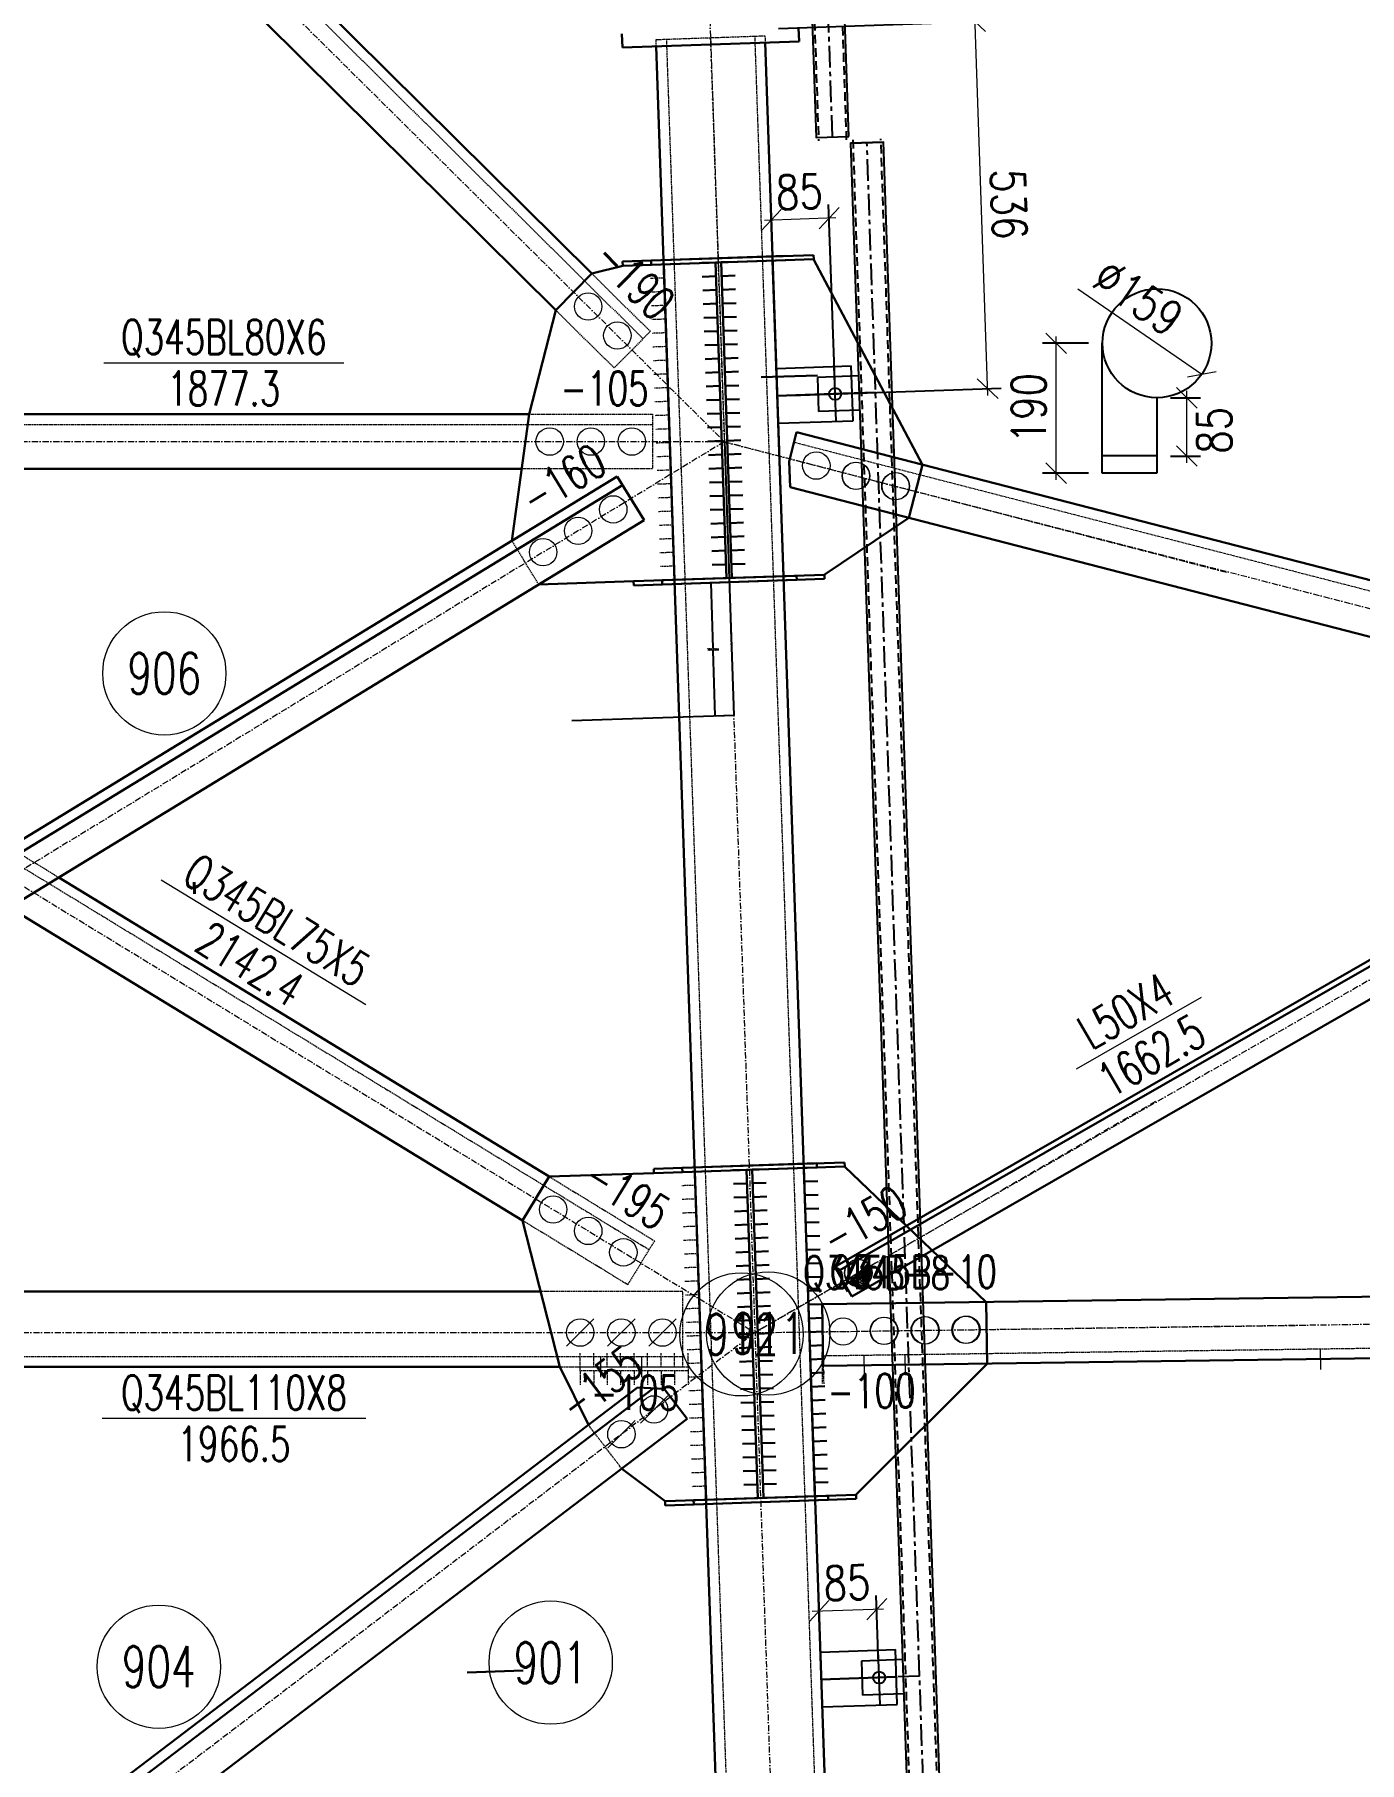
# Model space of a CAD drawing. Extents: x 4047 to 43290, y -150151 to -101862.
# Drawn here: x 15466 to 17400, y -118360 to -115837 of the extents above; entities that cross this region are included whole.
import ezdxf
from ezdxf.enums import TextEntityAlignment as Align

# ---------------------------------------------------------------- set-up
doc = ezdxf.new("R2010")
doc.units = 0
doc.header["$MEASUREMENT"] = 0
for name, pattern in [('CENTER', [50.8, 31.75, -6.35, 6.35, -6.35]), ('Dash', [2.75, 2, -0.75]), ('DashDot', [15.6, 9, -3, 0.6, -3]), ('DASHED', [19.05, 12.7, -6.35])]:
    doc.linetypes.add(name, pattern=pattern)
doc.layers.get('0').update_dxf_attribs({"linetype": 'CONTINUOUS', "lineweight": 25})
doc.layers.get('Defpoints').update_dxf_attribs({"linetype": 'CONTINUOUS'})
doc.styles.add('DimFont', font='simplex.shx', dxfattribs={"width": 0.8, "bigfont": 'gbhzfs.shx'})
doc.styles.get("Standard").update_dxf_attribs({"font": 'simplex.shx', "width": 0.7, "height": 3, "bigfont": 'gbhzfs.shx'})
doc.dimstyles.new('DHDxfDimStyleOpen30', dxfattribs={"dimtxt": 2.5, "dimasz": 2.5, "dimexe": 1.25, "dimexo": 0.625, "dimtad": 2, "dimtxsty": 'DimFont', "dimblk": 'OPEN30', "dimblk1": 'OPEN30', "dimblk2": 'OPEN30', "dimcen": 2.5, "dimadec": 0, "dimazin": 0, "dimtfac": 1, "dimtmove": 0, "dimatfit": 3, "dimldrblk": 'OPEN30', "dimfxl": 0, "dimarcsym": 0})
doc.dimstyles.new('ISO-25$0', dxfattribs={"dimtxt": 2, "dimasz": 1.5, "dimexe": 1.25, "dimexo": 0.625, "dimtad": 1, "dimdsep": 46, "dimtxsty": 'Standard', "dimcen": 2.5, "dimclrd": 150, "dimclre": 2, "dimclrt": 6, "dimadec": 0, "dimazin": 0, "dimtfac": 1, "dimtmove": 0, "dimatfit": 0, "dimfxl": 0, "dimarcsym": 0})

# ---------------------------------------------------------------- blocks, each defined once
blk = doc.blocks.new('M16X40S')
at = {"color": 3, "linetype": 'Continuous', "lineweight": 13}
blk.add_line((-0.707, -0.707), (0.707, 0.707), dxfattribs=at)
blk.add_circle((0, 0), 1, dxfattribs=at)
for radius in [0.9, 0.8, 0.7, 0.6, 0.5, 0.4, 0.3, 0.2, 0.1]:
    blk.add_arc((0, 0), radius, 225, 45, dxfattribs=at)
blk = doc.blocks.new('M20X45S')
at = {"color": 3, "linetype": 'Continuous', "lineweight": 13}
blk.add_circle((0, 0), 1, dxfattribs=at)
blk = doc.blocks.new('M20X55S')
at = {"color": 3, "linetype": 'Continuous', "lineweight": 13}
blk.add_line((-1, -1), (1, 1), dxfattribs=at)
blk.add_circle((0, 0), 1, dxfattribs=at)
blk = doc.blocks.new('_OBLIQUE')
at = {"color": 0, "linetype": 'ByBlock', "lineweight": -2}
blk.add_line((-0.5, -0.5), (0.5, 0.5), dxfattribs=at)
blk = doc.blocks.new('*D54')
at = {"color": 0, "linetype": 'Continuous', "lineweight": 0}
blk.add_line((16988.7, -116208.9), (17169.8, -116333.1), dxfattribs=at)
at = {"layer": 'Defpoints', "color": 0, "linetype": 'Continuous'}
for p in [(17038.7, -116243.2), (17169.8, -116333.1)]:
    blk.add_point(p, dxfattribs=at)
at = {"color": 0, "linetype": 'Continuous', "lineweight": 0, "xscale": 30, "yscale": 30, "zscale": 30, "rotation": 325.5448666322943}
blk.add_blockref('_OBLIQUE', (17169.8, -116333.1), dxfattribs=at)
at = {"color": 6, "linetype": 'Continuous', "insert": (17077.1, -116221.1), "char_height": 50, "attachment_point": 5, "rotation": 325.5449, "style": 'DimFont'}
blk.add_mtext('∅159', dxfattribs=at)
blk = doc.blocks.new('_OPEN30')
at = {"color": 0, "linetype": 'ByBlock', "lineweight": -2}
for p, q in [((-1, 0.268), (0, 0)), ((0, 0), (-1, -0.268)), ((0, 0), (-1, 0))]:
    blk.add_line(p, q, dxfattribs=at)
blk = doc.blocks.new('T6355 [365-1875-1875-1875-365]')
at = {"color": 4, "linetype": 'DASHED'}
for p, q in [((0, 0), (0, -6365)), ((41, -6365), (41, 0))]:
    blk.add_line(p, q, dxfattribs=at)
at = {"color": 1, "linetype": 'CENTER'}
for p, q in [((20.5, -6360), (20.5, -5)), ((20.5, -370), (-38.5, -370)), ((20.5, -2245), (-38.5, -2245))]:
    blk.add_line(p, q, dxfattribs=at)
at = {"color": 4}
for p, q in [((-3.5, -345), (-63.5, -345)), ((-63.5, -345), (-63.5, -395)), ((-3.5, -395), (-63.5, -395)), ((-3.5, -2220), (-63.5, -2220)), ((-63.5, -2220), (-63.5, -2270)), ((-3.5, -2270), (-63.5, -2270))]:
    blk.add_line(p, q, dxfattribs=at)
blk.add_lwpolyline([(44.5, -6360), (44.5, -5), (-3.5, -5), (-3.5, -6360)], close=True, dxfattribs=at)
for centre in [(-38.5, -370), (-38.5, -2245)]:
    blk.add_circle(centre, 8.75, dxfattribs=at)
blk = doc.blocks.new('*D103')
at = {"color": 0, "linetype": 'Continuous', "lineweight": -2}
for p, q in [((16551.6, -115828.6), (16858.7, -115818.1)), ((16570, -116364.3), (16877, -116353.7))]:
    blk.add_line(p, q, dxfattribs=at)
at = {"color": 0, "linetype": 'Continuous', "lineweight": 0}
blk.add_line((16857.4, -116364.4), (16838.3, -115808.7), dxfattribs=at)
at = {"layer": 'Defpoints', "color": 0, "linetype": 'Continuous'}
for p in [(16838.7, -115818.7), (16531.7, -115829.3), (16550, -116365)]:
    blk.add_point(p, dxfattribs=at)
at = {"color": 0, "linetype": 'Continuous', "lineweight": 0, "xscale": 30, "yscale": 30, "zscale": 30}
for p, rotation in [((16838.7, -115818.7), 91.96410551816642), ((16857.1, -116354.4), 271.9641055181664)]:
    blk.add_blockref('_OBLIQUE', p, dxfattribs=dict(at, rotation=rotation))
at = {"color": 6, "linetype": 'Continuous', "insert": (16887.8, -116085.2), "char_height": 50, "attachment_point": 5, "rotation": 271.9641, "style": 'DimFont'}
blk.add_mtext('536', dxfattribs=at)
blk = doc.blocks.new('*D106')
at = {"color": 0, "linetype": 'Continuous', "lineweight": 0}
blk.add_line((16635.7, -116105.2), (16531.2, -116108.8), dxfattribs=at)
at = {"color": 0, "linetype": 'Continuous', "lineweight": -2}
for p, q in [((16549.3, -116345), (16540.5, -116088.5)), ((16633.8, -116342.1), (16625, -116085.6))]:
    blk.add_line(p, q, dxfattribs=at)
at = {"layer": 'Defpoints', "color": 0, "linetype": 'Continuous'}
for p in [(16541.2, -116108.5), (16550, -116365), (16634.5, -116362.1)]:
    blk.add_point(p, dxfattribs=at)
at = {"color": 0, "linetype": 'Continuous', "lineweight": 0, "xscale": 30, "yscale": 30, "zscale": 30}
for p, rotation in [((16541.2, -116108.5), 181.9641055181699), ((16625.7, -116105.6), 1.964105518169879)]:
    blk.add_blockref('_OBLIQUE', p, dxfattribs=dict(at, rotation=rotation))
at = {"color": 6, "linetype": 'Continuous', "insert": (16582.1, -116067), "char_height": 50, "attachment_point": 5, "rotation": 1.9641, "style": 'DimFont'}
blk.add_mtext('85', dxfattribs=at)
blk = doc.blocks.new('*D107')
at = {"color": 0, "linetype": 'Continuous', "lineweight": 0}
blk.add_line((17148, -116462.7), (17148, -116357.7), dxfattribs=at)
at = {"color": 0, "linetype": 'Continuous', "lineweight": -2}
for p, q in [((17124.2, -116367.7), (17168, -116367.7)), ((17124.2, -116452.7), (17168, -116452.7))]:
    blk.add_line(p, q, dxfattribs=at)
at = {"layer": 'Defpoints', "color": 0, "linetype": 'Continuous'}
for p in [(17104.2, -116367.7), (17148, -116367.7), (17104.2, -116452.7)]:
    blk.add_point(p, dxfattribs=at)
at = {"color": 0, "linetype": 'Continuous', "lineweight": 0, "xscale": 30, "yscale": 30, "zscale": 30}
for p, rotation in [((17148, -116367.7), 90), ((17148, -116452.7), 270)]:
    blk.add_blockref('_OBLIQUE', p, dxfattribs=dict(at, rotation=rotation))
at = {"color": 6, "linetype": 'Continuous', "insert": (17188, -116415.2), "char_height": 50, "attachment_point": 5, "rotation": 90, "style": 'DimFont'}
blk.add_mtext('85', dxfattribs=at)
blk = doc.blocks.new('*D108')
at = {"color": 0, "linetype": 'Continuous', "lineweight": 0}
blk.add_line((16957, -116487.7), (16957, -116278.2), dxfattribs=at)
at = {"color": 0, "linetype": 'Continuous', "lineweight": -2}
for p, q in [((17004.2, -116288.2), (16937, -116288.2)), ((17004.2, -116477.7), (16937, -116477.7))]:
    blk.add_line(p, q, dxfattribs=at)
at = {"layer": 'Defpoints', "color": 0, "linetype": 'Continuous'}
for p in [(16957, -116288.2), (17024.2, -116288.2), (17024.2, -116477.7)]:
    blk.add_point(p, dxfattribs=at)
at = {"color": 0, "linetype": 'Continuous', "lineweight": 0, "xscale": 30, "yscale": 30, "zscale": 30}
for p, rotation in [((16957, -116288.2), 90), ((16957, -116477.7), 270)]:
    blk.add_blockref('_OBLIQUE', p, dxfattribs=dict(at, rotation=rotation))
at = {"color": 6, "linetype": 'Continuous', "insert": (16917, -116382.9), "char_height": 50, "attachment_point": 5, "rotation": 90, "style": 'DimFont'}
blk.add_mtext('190', dxfattribs=at)
blk = doc.blocks.new('*D141')
at = {"color": 0, "linetype": 'Continuous', "lineweight": -2}
for p, q in [((16613.6, -118218.9), (16610.2, -118118.9)), ((16698, -118216), (16694.6, -118116))]:
    blk.add_line(p, q, dxfattribs=at)
at = {"color": 0, "linetype": 'Continuous', "lineweight": 0}
blk.add_line((16600.9, -118139.2), (16705.3, -118135.7), dxfattribs=at)
at = {"layer": 'Defpoints', "color": 0, "linetype": 'Continuous'}
for p in [(16695.3, -118136), (16614.3, -118238.9), (16698.7, -118236)]:
    blk.add_point(p, dxfattribs=at)
at = {"color": 0, "linetype": 'Continuous', "lineweight": 0, "xscale": 30, "yscale": 30, "zscale": 30}
for p, rotation in [((16610.9, -118138.9), 181.9641055181699), ((16695.3, -118136), 1.964105518169929)]:
    blk.add_blockref('_OBLIQUE', p, dxfattribs=dict(at, rotation=rotation))
at = {"color": 6, "linetype": 'Continuous', "insert": (16651.7, -118097.5), "char_height": 50, "attachment_point": 5, "rotation": 1.9641, "style": 'DimFont'}
blk.add_mtext('85', dxfattribs=at)
blk = doc.blocks.new('*D225')
at = {"color": 2, "linetype": 'Continuous', "lineweight": -2}
for p, q in [((16479.7, -116636.8), (16452.6, -116637.7)), ((16486.4, -116831.4), (16459.3, -116832.3))]:
    blk.add_line(p, q, dxfattribs=at)
at = {"color": 150, "linetype": 'Continuous', "lineweight": -2}
for p, q in [((16452.8, -116637.9), (16456.1, -116733.4)), ((16459.5, -116832.2), (16456.2, -116736.6))]:
    blk.add_line(p, q, dxfattribs=at)
at = {"color": 150, "linetype": 'Continuous'}
for points in [[(16452.9, -116637.9), (16452.8, -116637.9), (16452.8, -116637.7)], [(16459.5, -116832.2), (16459.5, -116832.2), (16459.5, -116832.3)]]:
    blk.add_solid(points, dxfattribs=at)
at = {"layer": 'Defpoints', "color": 0, "linetype": 'Continuous'}
for p in [(16452.8, -116637.7), (16479.8, -116636.8), (16486.5, -116831.4)]:
    blk.add_point(p, dxfattribs=at)
at = {"color": 6, "linetype": 'Continuous', "insert": (16456.2, -116735), "char_height": 3, "attachment_point": 5}
blk.add_mtext('\\A1;194.7344', dxfattribs=at)

msp = doc.modelspace()

# ---------------------------------------------------------------- linework, layer by layer
at = {"color": 2, "linetype": 'DashDot', "lineweight": 15}
for p, q in [((16222.27883, -109127.58361), (16472.76096, -116431.64477)), ((14454.13351, -114430.46768), (16472.76096, -116431.64477)), ((16452.53966, -115841.99139), (16716.38841, -123535.82342)), ((16472.76016, -116431.64525), (14340.89722, -117732.41048)), ((14385.50606, -116431.64477), (16472.76096, -116431.64477)), ((14385.50685, -116431.64525), (16517.3698, -117732.41048)), ((16471.41455, -116431.72218), (21258.46767, -117666.83875)), ((16472.49569, -116431.71865), (17208.02066, -116623.03781)), ((18114.81384, -116816.07275), (16516.32916, -117732.48676)), ((17102.29806, -117395.09976), (16517.6018, -117732.37604)), ((16516.28798, -117732.47809), (21488.44506, -117663.6554)), ((16517.3696, -117732.40926), (14282.56552, -119433.40991)), ((14340.89821, -117732.40987), (16517.3688, -117732.40987)), ((16517.09661, -117732.4238), (17327.02306, -117721.50854))]:
    msp.add_line(p, q, dxfattribs=at)
at = {"color": 1, "linetype": 'Dash', "lineweight": 20}
for p, q in [((14566.19912, -114509.1779), (16354.02142, -116281.54506)), ((16373.08636, -115844.71613), (16531.99295, -115839.26666)), ((16373.4291, -115854.71025), (16373.08636, -115844.71613)), ((16388.07755, -115844.20203), (16631.01953, -122928.39243)), ((16517.00176, -115839.78076), (16759.94375, -122923.97116)), ((16531.99295, -115839.26666), (16532.33568, -115849.26078)), ((16324.47037, -116174.85603), (16384.33762, -116172.80297)), ((16384.33762, -116172.80297), (16364.34937, -116173.48844)), ((16543.1892, -116167.35539), (16602.7728, -116165.31206)), ((16279.36151, -116186.40885), (16364.58187, -116270.89252)), ((16385.02456, -116192.83408), (16365.03631, -116193.51955)), ((16385.7115, -116212.86519), (16365.72325, -116213.55066)), ((16311.77958, -116324.15524), (16226.55922, -116239.67158)), ((16386.39844, -116232.8963), (16366.41019, -116233.58176)), ((16387.08537, -116252.9274), (16367.09712, -116253.61287)), ((16364.58187, -116270.89252), (16311.77958, -116324.15524)), ((16387.77231, -116272.95851), (16367.78406, -116273.64398)), ((16388.45925, -116292.98962), (16368.471, -116293.67509)), ((16389.14619, -116313.02073), (16369.15794, -116313.7062)), ((16389.83312, -116333.05184), (16369.84487, -116333.73731)), ((16390.52006, -116353.08295), (16370.53181, -116353.76841)), ((16391.207, -116373.11405), (16371.21875, -116373.79952)), ((14490.50606, -116406.64477), (16367.76096, -116406.64477)), ((16187.76096, -116391.64477), (16367.76096, -116391.64477)), ((16367.76096, -116391.64477), (16367.76096, -116471.64477)), ((16391.89394, -116393.14516), (16371.90569, -116393.83063)), ((16392.58087, -116413.17627), (16372.59262, -116413.86174)), ((16393.26781, -116433.20738), (16373.27956, -116433.89285)), ((16574.48927, -116432.49796), (21017.79956, -117578.9248)), ((16393.95475, -116453.23849), (16373.9665, -116453.92396)), ((16367.76096, -116471.64477), (16176.91601, -116471.64477)), ((16394.64169, -116473.2696), (16374.65344, -116473.95506)), ((14534.06973, -116495.34824), (16362.88868, -117611.20989)), ((16395.32863, -116493.3007), (16375.34038, -116493.98617)), ((16396.01556, -116513.33181), (16376.02731, -116514.01728)), ((16396.7025, -116533.36292), (16376.71425, -116534.04839)), ((16397.38944, -116553.39403), (16377.40119, -116554.0795)), ((16201.79329, -116640.32038), (16162.72916, -116576.297)), ((16398.07638, -116573.42514), (16378.08813, -116574.11061)), ((16398.76331, -116593.45625), (16378.77506, -116594.14171)), ((16400.13719, -116633.51846), (16340.26993, -116635.57152)), ((16399.45025, -116613.48735), (16379.462, -116614.17282)), ((16400.13719, -116633.51846), (16380.14894, -116634.20393)), ((16618.57237, -116626.02755), (16558.98877, -116628.07088)), ((15429.13351, -117023.9035), (15501.13049, -117067.83276)), ((16588.61265, -117491.90829), (16648.19603, -117489.86497)), ((16217.04441, -117504.65068), (16370.70151, -117598.40521)), ((16369.89398, -117499.40893), (16429.76123, -117497.35587)), ((16429.76123, -117497.35587), (16409.77298, -117498.04134)), ((16430.44601, -117517.32403), (16410.45776, -117518.0095)), ((16431.13079, -117537.29219), (16411.14254, -117537.97765)), ((16331.63737, -117662.42859), (16177.98028, -117568.67406)), ((16431.81557, -117557.26034), (16411.82732, -117557.94581)), ((16432.50035, -117577.2285), (16412.5121, -117577.91397)), ((16370.70151, -117598.40521), (16331.63737, -117662.42859)), ((16433.18513, -117597.19666), (16413.19688, -117597.88213)), ((16433.86991, -117617.16482), (16413.88166, -117617.85028)), ((16434.55469, -117637.13297), (16414.56644, -117637.81844)), ((16435.23946, -117657.10113), (16415.25121, -117657.7866)), ((16412.3688, -117672.40987), (16204.37753, -117672.40987)), ((16412.3688, -117782.40987), (16412.3688, -117672.40987)), ((16435.92424, -117677.06929), (16415.93599, -117677.75476)), ((16436.60902, -117697.03745), (16416.62077, -117697.72292)), ((16437.2938, -117717.00561), (16417.30555, -117717.69107)), ((16616.76282, -117766.09071), (21458.93234, -117699.06726)), ((16437.97858, -117736.97376), (16417.99033, -117737.65923)), ((14445.89821, -117767.40987), (16412.3688, -117767.40987)), ((16262.3688, -117782.40987), (16262.3688, -117762.42163)), ((16282.0379, -117782.40987), (16282.0379, -117762.42163)), ((16301.70699, -117782.40987), (16301.70699, -117762.42163)), ((16321.37609, -117782.40987), (16321.37609, -117762.42163)), ((16341.04518, -117782.40987), (16341.04518, -117762.42163)), ((16360.71427, -117782.40987), (16360.71427, -117762.42163)), ((16380.38337, -117782.40987), (16380.38337, -117762.42163)), ((16400.05246, -117782.40987), (16400.05246, -117762.42163)), ((16438.66336, -117756.94192), (16418.67511, -117757.62739)), ((16419.72156, -117782.40987), (16419.72156, -117762.42163)), ((16615.50914, -117780.86796), (16615.3175, -117760.88064)), ((16617.48881, -117781.07802), (16617.29717, -117761.0907)), ((16232.3688, -117782.40987), (16412.3688, -117782.40987)), ((16262.3688, -117788.40634), (16262.3688, -117782.40987)), ((16262.3688, -117782.40987), (16419.72156, -117782.40987)), ((16262.3688, -117788.40634), (16262.3688, -117808.39458)), ((16419.72156, -117788.40634), (16262.3688, -117788.40634)), ((16282.0379, -117788.40634), (16282.0379, -117808.39458)), ((16301.70699, -117788.40634), (16301.70699, -117808.39458)), ((16321.37609, -117788.40634), (16321.37609, -117808.39458)), ((16341.04518, -117788.40634), (16341.04518, -117808.39458)), ((16360.71427, -117788.40634), (16360.71427, -117808.39458)), ((16380.38337, -117788.40634), (16380.38337, -117808.39458)), ((16400.05246, -117788.40634), (16400.05246, -117808.39458)), ((16439.34814, -117776.91008), (16419.35989, -117777.59555)), ((16419.72156, -117782.40987), (16419.72156, -117788.40634)), ((16419.72156, -117788.40634), (16419.72156, -117808.39458)), ((16615.50914, -117780.86796), (16615.56664, -117786.86415)), ((16617.48881, -117781.07802), (16615.50914, -117780.86796)), ((16615.56664, -117786.86415), (16615.75828, -117806.85147)), ((16615.56664, -117786.86415), (16617.54631, -117787.07421)), ((16617.54631, -117787.07421), (16617.48881, -117781.07802)), ((16617.54631, -117787.07421), (16617.73795, -117807.06153)), ((16440.03292, -117796.87824), (16420.04467, -117797.56371)), ((16440.7177, -117816.8464), (16420.72945, -117817.53186)), ((16441.40247, -117836.81455), (16421.41422, -117837.50002)), ((16322.77087, -117930.79495), (16274.31819, -117867.13698)), ((16442.08725, -117856.78271), (16422.099, -117857.46818)), ((16442.77203, -117876.75087), (16422.78378, -117877.43634)), ((16443.45681, -117896.71903), (16423.46856, -117897.40449)), ((16444.14159, -117916.68718), (16424.15334, -117917.37265)), ((16444.82637, -117936.65534), (16424.83812, -117937.34081)), ((16445.51115, -117956.6235), (16425.5229, -117957.30897)), ((16664.63073, -117969.10076), (16605.04735, -117971.14408)), ((16446.19593, -117976.59166), (16386.32867, -117978.64472)), ((16446.19593, -117976.59166), (16426.20768, -117977.27713))]:
    msp.add_line(p, q, dxfattribs=at)
at = {"color": 3, "linetype": 'Continuous'}
for p, q in [((16606.6274, -115987.79594), (16654.5992, -115986.15082)), ((16656.94076, -115996.0764), (16704.91256, -115994.43128)), ((17024.20685, -116477.65194), (17024.20685, -116288.15194)), ((17024.70685, -116288.15194), (17024.20685, -116288.15194)), ((16635.84205, -116402.03803), (16633.10018, -116322.08503)), ((16660.82736, -116401.18119), (16658.08549, -116321.22819)), ((17104.20685, -116367.65194), (17104.20685, -116477.65194)), ((17104.20685, -116367.65194), (17104.20685, -116452.65194)), ((16472.76016, -116431.64525), (16486.46952, -116831.41025)), ((17104.20685, -116452.65194), (17024.20685, -116452.65194)), ((17104.20685, -116477.65194), (17024.20685, -116477.65194)), ((16486.46952, -116831.41025), (16250.1675, -116839.51388)), ((16700.10466, -118275.93646), (16697.36279, -118195.98346)), ((16725.08997, -118275.07962), (16722.3481, -118195.12662))]:
    msp.add_line(p, q, dxfattribs=at)
at = {"color": 7, "linetype": 'Continuous', "lineweight": 30}
for p, q in [((16459.88671, -116170.21213), (16439.89847, -116170.89759)), ((16467.882, -116169.93794), (16487.87024, -116169.25247)), ((16460.57365, -116190.24323), (16440.58541, -116190.9287)), ((16468.56894, -116189.96905), (16488.55718, -116189.28358)), ((16461.26059, -116210.27434), (16441.27235, -116210.95981)), ((16461.94752, -116230.30545), (16441.95929, -116230.99092)), ((16469.25588, -116210.00016), (16489.24412, -116209.31469)), ((16469.94282, -116230.03126), (16489.93105, -116229.3458)), ((16462.63446, -116250.33656), (16442.64622, -116251.02203)), ((16470.62975, -116250.06237), (16490.61799, -116249.3769)), ((16463.3214, -116270.36767), (16443.33316, -116271.05313)), ((16471.31669, -116270.09348), (16491.30493, -116269.40801)), ((16464.00834, -116290.39878), (16444.0201, -116291.08424)), ((16472.00363, -116290.12459), (16491.99187, -116289.43912)), ((16464.69527, -116310.42988), (16444.70704, -116311.11535)), ((16465.38221, -116330.46099), (16445.39398, -116331.14646)), ((16472.69057, -116310.1557), (16492.6788, -116309.47023)), ((16473.37751, -116330.18681), (16493.36574, -116329.50134)), ((16466.06915, -116350.4921), (16446.08091, -116351.17757)), ((16474.06444, -116350.21791), (16494.05268, -116349.53245)), ((16466.75609, -116370.52321), (16446.76785, -116371.20868)), ((16474.75138, -116370.24902), (16494.73962, -116369.56355)), ((16467.44302, -116390.55432), (16447.45479, -116391.23978)), ((16475.43832, -116390.28013), (16495.42655, -116389.59466)), ((16468.12996, -116410.58543), (16448.14173, -116411.27089)), ((16468.8169, -116430.61653), (16448.82866, -116431.302)), ((16476.12526, -116410.31124), (16496.11349, -116409.62577)), ((16476.81219, -116430.34235), (16496.80043, -116429.65688)), ((16469.50384, -116450.64764), (16449.5156, -116451.33311)), ((16477.49913, -116450.37346), (16497.48737, -116449.68799)), ((16470.19077, -116470.67875), (16450.20254, -116471.36422)), ((16478.18607, -116470.40456), (16498.17431, -116469.7191)), ((16324.19728, -116495.34824), (14495.37834, -117611.20989)), ((16470.87771, -116490.70986), (16450.88948, -116491.39533)), ((16478.87301, -116490.43567), (16498.86124, -116489.7502)), ((16479.55994, -116510.46678), (16499.54818, -116509.78131)), ((16471.56465, -116510.74097), (16451.57641, -116511.42643)), ((16472.25159, -116530.77208), (16452.26335, -116531.45754)), ((16480.24688, -116530.49789), (16500.23512, -116529.81242)), ((16472.93853, -116550.80318), (16452.95029, -116551.48865)), ((16480.93382, -116550.529), (16500.92206, -116549.84353)), ((16473.62546, -116570.83429), (16453.63723, -116571.51976)), ((16481.62076, -116570.56011), (16501.60899, -116569.87464)), ((16474.3124, -116590.8654), (16454.32416, -116591.55087)), ((16474.99934, -116610.89651), (16455.0111, -116611.58198)), ((16482.3077, -116590.59121), (16502.29593, -116589.90575)), ((16482.99463, -116610.62232), (16502.98287, -116609.93685)), ((16475.68628, -116630.92762), (16455.69804, -116631.61308)), ((16483.68157, -116630.65343), (16503.66981, -116629.96796)), ((16558.98877, -116628.07088), (16578.84997, -116627.38977)), ((18080.33248, -116816.24539), (16638.00541, -117643.13396)), ((16513.30562, -117494.49084), (16533.29385, -117493.80537)), ((16588.61265, -117491.90829), (16608.47378, -117491.22718)), ((16505.31032, -117494.76502), (16485.32208, -117495.45049)), ((16505.9951, -117514.73318), (16486.00686, -117515.41865)), ((16513.99039, -117514.45899), (16533.97863, -117513.77353)), ((16589.29743, -117511.87645), (16609.15856, -117511.19534)), ((16506.67988, -117534.70134), (16486.69164, -117535.38681)), ((16514.67517, -117534.42715), (16534.66341, -117533.74169)), ((16589.98221, -117531.84461), (16609.84334, -117531.1635)), ((16507.36466, -117554.6695), (16487.37642, -117555.35496)), ((16515.35995, -117554.39531), (16535.34819, -117553.70984)), ((16590.66699, -117551.81277), (16610.52812, -117551.13166)), ((16508.04944, -117574.63766), (16488.0612, -117575.32312)), ((16508.73421, -117594.60581), (16488.74598, -117595.29128)), ((16516.04473, -117574.36347), (16536.03297, -117573.678)), ((16516.72951, -117594.33163), (16536.71775, -117593.64616)), ((16591.35177, -117571.78092), (16611.2129, -117571.09981)), ((16592.03655, -117591.74908), (16611.89767, -117591.06797)), ((16509.41899, -117614.57397), (16489.43076, -117615.25944)), ((16517.41429, -117614.29978), (16537.40252, -117613.61432)), ((16592.72133, -117611.71724), (16612.58245, -117611.03613)), ((16510.10377, -117634.54213), (16490.11554, -117635.2276)), ((16518.09907, -117634.26794), (16538.0873, -117633.58247)), ((16593.4061, -117631.6854), (16613.26723, -117631.00429)), ((16510.78855, -117654.51029), (16490.80032, -117655.19575)), ((16518.78385, -117654.2361), (16538.77208, -117653.55063)), ((16594.09088, -117651.65355), (16613.95201, -117650.97245)), ((16511.47333, -117674.47844), (16491.48509, -117675.16391)), ((16512.15811, -117694.4466), (16492.16987, -117695.13207)), ((16519.46862, -117674.20426), (16539.45686, -117673.51879)), ((16520.1534, -117694.17242), (16540.14164, -117693.48695)), ((16594.77566, -117671.62171), (16614.63679, -117670.9406)), ((16595.46044, -117691.58987), (16615.32157, -117690.90876)), ((16512.84289, -117714.41476), (16492.85465, -117715.10023)), ((16520.83818, -117714.14057), (16540.82642, -117713.45511)), ((16596.14522, -117711.55803), (16616.00635, -117710.87692)), ((16513.52767, -117734.38292), (16493.53943, -117735.06839)), ((16521.52296, -117734.10873), (16541.5112, -117733.42326)), ((16596.83, -117731.52619), (16616.69113, -117730.84508)), ((16514.21245, -117754.35108), (16494.22421, -117755.03654)), ((16522.20774, -117754.07689), (16542.19598, -117753.39142)), ((16597.51478, -117751.49434), (16617.3759, -117750.81324)), ((16598.19956, -117771.4625), (16618.06068, -117770.78139)), ((16514.89722, -117774.31923), (16494.90899, -117775.0047)), ((16515.582, -117794.28739), (16495.59377, -117794.97286)), ((16522.89252, -117774.04505), (16542.88076, -117773.35958)), ((16523.5773, -117794.0132), (16543.56553, -117793.32774)), ((16598.88434, -117791.43066), (16618.74546, -117790.74955)), ((16369.34212, -117813.66112), (14390.76138, -119319.63972)), ((16516.26678, -117814.25555), (16496.27855, -117814.94102)), ((16524.26208, -117813.98136), (16544.25031, -117813.2959)), ((16599.56911, -117811.39882), (16619.43024, -117810.71771)), ((16516.95156, -117834.22371), (16496.96333, -117834.90918)), ((16524.94686, -117833.94952), (16544.93509, -117833.26405)), ((16600.25389, -117831.36698), (16620.11502, -117830.68587)), ((16517.63634, -117854.19187), (16497.6481, -117854.87733)), ((16525.63163, -117853.91768), (16545.61987, -117853.23221)), ((16600.93867, -117851.33513), (16620.7998, -117850.65403)), ((16601.62345, -117871.30329), (16621.48458, -117870.62218)), ((16518.32112, -117874.16002), (16498.33288, -117874.84549)), ((16519.0059, -117894.12818), (16499.01766, -117894.81365)), ((16526.31641, -117873.88584), (16546.30465, -117873.20037)), ((16527.00119, -117893.85399), (16546.98943, -117893.16853)), ((16602.30823, -117891.27145), (16622.16936, -117890.59034)), ((16519.69068, -117914.09634), (16499.70244, -117914.78181)), ((16527.68597, -117913.82215), (16547.67421, -117913.13668)), ((16602.99301, -117911.23961), (16622.85414, -117910.5585)), ((16520.37546, -117934.0645), (16500.38722, -117934.74996)), ((16528.37075, -117933.79031), (16548.35899, -117933.10484)), ((16603.67779, -117931.20776), (16623.53891, -117930.52666)), ((16521.06023, -117954.03265), (16501.072, -117954.71812)), ((16529.05553, -117953.75847), (16549.04377, -117953.073)), ((16529.74031, -117973.72663), (16549.72854, -117973.04116)), ((16604.36257, -117951.17592), (16624.22369, -117950.49481)), ((16605.04735, -117971.14408), (16624.90847, -117970.46297)), ((16521.74501, -117974.00081), (16501.75678, -117974.68628))]:
    msp.add_line(p, q, dxfattribs=at)
at = {"color": 7, "linetype": 'Continuous', "lineweight": 13}
for p, q in [((15567.00933, -116316.64477), (15917.00933, -116316.64477)), ((15650.77144, -117071.27829), (15949.54722, -117253.5776)), ((17168.59232, -117243.27501), (16986.40845, -117347.72134)), ((15564.37861, -117857.40987), (15949.37861, -117857.40987))]:
    msp.add_line(p, q, dxfattribs=at)
at = {"color": 7, "linetype": 'Continuous', "lineweight": 30}
for points in [[(15482.39824, -115396.33507), (16279.36151, -116186.40885)], [(16226.55922, -116239.67158), (15429.13351, -115449.13935)], [(16581.8066, -115847.56425), (16581.12113, -115827.576)], [(16323.27271, -115836.41854), (16323.95818, -115856.40679)], [(16323.95818, -115856.40679), (16581.8066, -115847.56425)], [(16532.33568, -115849.26078), (16774.5922, -122913.46294)], [(16615.68561, -122918.91241), (16373.4291, -115854.71025)], [(16279.36151, -116186.40885), (16324.37287, -116174.85938)], [(16324.26473, -116168.85956), (16562.16872, -116160.70099)], [(16324.47037, -116174.85603), (16324.26473, -116168.85956)], [(16324.37287, -116174.85938), (16324.47037, -116174.85603)], [(16562.37436, -116166.69746), (16324.47037, -116174.85603)], [(16602.93108, -116159.3031), (16365.80258, -116167.43508)], [(16365.80258, -116167.43508), (16366.00822, -116173.43155)], [(16366.00822, -116173.43155), (16603.13672, -116165.29958)], [(16384.33762, -116172.80297), (16400.13719, -116633.51846)], [(16467.882, -116169.93794), (16459.88671, -116170.21213)], [(16459.88671, -116170.21213), (16475.68628, -116630.92762)], [(16483.68157, -116630.65343), (16467.882, -116169.93794)], [(16558.98877, -116628.07088), (16543.1892, -116167.35539)], [(16602.7728, -116165.31206), (16762.15182, -116465.47952)], [(16603.13672, -116165.29958), (16602.93108, -116159.3031)], [(16226.55922, -116239.67158), (16279.36151, -116186.40885)], [(16187.76096, -116391.64477), (16226.55922, -116239.67158)], [(16526.57432, -116337.74523), (16608.52614, -116334.93481)], [(16550.02076, -116364.95763), (16659.45642, -116361.20469)], [(14670.50606, -116391.64477), (16187.76096, -116391.64477)], [(16162.72916, -116576.297), (16187.76096, -116391.64477)], [(16567.2442, -116460.57836), (16578.23673, -116417.97361)], [(16578.23673, -116417.97361), (20827.88917, -117514.43443)], [(16316.38446, -116482.54356), (14487.56551, -117598.40521)], [(16176.91601, -116471.64477), (14681.35101, -116471.64477)], [(16355.44859, -116546.56694), (16316.38446, -116482.54356)], [(16568.90149, -116498.18492), (16567.2442, -116460.57836)], [(16762.15182, -116465.47952), (16742.29127, -116542.93309)], [(17982.74219, -116862.97262), (16568.90149, -116498.18492)], [(14526.62965, -117662.42859), (16355.44859, -116546.56694)], [(16742.29127, -116542.93309), (16618.57237, -116626.02755)], [(16340.26993, -116635.57152), (16201.79329, -116640.32038)], [(16340.26993, -116635.57152), (16578.17393, -116627.41295)], [(16340.47557, -116641.568), (16340.26993, -116635.57152)], [(16578.37957, -116633.40943), (16340.47557, -116641.568)], [(16618.93629, -116626.01507), (16381.80779, -116634.14704)], [(16381.80779, -116634.14704), (16382.01343, -116640.14352)], [(16382.01343, -116640.14352), (16619.14193, -116632.01154)], [(16475.68628, -116630.92762), (16483.68157, -116630.65343)], [(16578.17393, -116627.41295), (16578.37957, -116633.40943)], [(16619.14193, -116632.01154), (16618.93629, -116626.01507)], [(18076.35362, -116809.30502), (16634.02655, -117636.1936)], [(16658.89445, -117679.57087), (18101.22152, -116852.68229)], [(15501.13049, -117067.83276), (16217.04441, -117504.65068)], [(16177.98028, -117568.67406), (15429.13351, -117111.76203)], [(16369.68834, -117493.41245), (16607.59233, -117485.25388)], [(16369.89398, -117499.40893), (16369.68834, -117493.41245)], [(16607.79797, -117491.25036), (16369.89398, -117499.40893)], [(16648.35455, -117483.856), (16411.22938, -117491.98787)], [(16411.22938, -117491.98787), (16411.43502, -117497.98434)], [(16411.43502, -117497.98434), (16648.56019, -117489.85248)], [(16605.04735, -117971.14408), (16588.61265, -117491.90829)], [(16607.59233, -117485.25388), (16607.79797, -117491.25036)], [(16648.19603, -117489.86497), (16855.0311, -117687.84728)], [(16648.56019, -117489.85248), (16648.35455, -117483.856)], [(16177.98028, -117568.67406), (16217.04441, -117504.65068)], [(16217.04441, -117504.65068), (16369.89398, -117499.40893)], [(16429.76123, -117497.35587), (16446.19593, -117976.59166)], [(16505.31032, -117494.76502), (16513.30562, -117494.49084)], [(16521.74501, -117974.00081), (16505.31032, -117494.76502)], [(16513.30562, -117494.49084), (16529.74031, -117973.72663)], [(16232.3688, -117782.40987), (16177.98028, -117568.67406)], [(16634.02655, -117636.1936), (16658.89445, -117679.57087)], [(18154.94847, -117669.79255), (16615.72479, -117691.0979)], [(16204.37753, -117672.40987), (14653.88949, -117672.40987)], [(16615.72479, -117691.0979), (16616.97042, -117781.08928)], [(16855.0311, -117687.84728), (16856.26763, -117777.83854)], [(16616.97042, -117781.08928), (20953.99151, -117721.05789)], [(14625.89821, -117782.40987), (16232.3688, -117782.40987)], [(16274.31819, -117867.13698), (16232.3688, -117782.40987)], [(16856.26763, -117777.83854), (16664.63073, -117969.10076)], [(16345.93419, -117812.62711), (14381.6765, -119307.70385)], [(16384.9474, -117814.35047), (16345.93419, -117812.62711)], [(16418.25862, -117858.11532), (16384.9474, -117814.35047)], [(14430.12918, -119371.36182), (16418.25862, -117858.11532)], [(16386.23118, -117978.64806), (16322.77087, -117930.79495)], [(16386.32867, -117978.64472), (16624.23266, -117970.48615)], [(16664.99488, -117969.08827), (16427.86971, -117977.22013)], [(16624.23266, -117970.48615), (16624.4383, -117976.48262)], [(16665.20052, -117975.08474), (16664.99488, -117969.08827)], [(16386.32867, -117978.64472), (16386.23118, -117978.64806)], [(16386.53431, -117984.64119), (16386.32867, -117978.64472)], [(16624.4383, -117976.48262), (16386.53431, -117984.64119)], [(16427.86971, -117977.22013), (16428.07535, -117983.2166)], [(16428.07535, -117983.2166), (16665.20052, -117975.08474)], [(16529.74031, -117973.72663), (16521.74501, -117974.00081)], [(16097.12716, -118228.57472), (16179.07899, -118225.7643)], [(16614.28337, -118238.85606), (16723.71904, -118235.10312)]]:
    msp.add_lwpolyline(points, dxfattribs=at)
at = {"color": 3, "linetype": 'Continuous'}
for points in [[(16548.64982, -116324.98113), (16658.08549, -116321.22819)], [(16551.39169, -116404.93413), (16660.82736, -116401.18119)], [(16612.91243, -118198.87956), (16722.3481, -118195.12662)], [(16615.65431, -118278.83256), (16725.08997, -118275.07962)]]:
    msp.add_lwpolyline(points, dxfattribs=at)
at = {"color": 3, "linetype": 'Continuous', "lineweight": 20}
for points in [[(16292.3688, -117797.40987), (16292.3688, -117767.40987)], [(16352.3688, -117797.40987), (16352.3688, -117767.40987)], [(16677.17224, -117795.25742), (16676.75703, -117765.26029)], [(16737.16649, -117794.427), (16736.75128, -117764.42988)], [(17343.37936, -117786.03604), (17342.96415, -117756.03891)]]:
    msp.add_lwpolyline(points, dxfattribs=at)
at = {"color": 3, "linetype": 'Continuous'}
msp.add_circle((17104.20685, -116288.15194), 79.5, dxfattribs=at)
at = {"color": 7, "linetype": 'Continuous', "lineweight": 13}
for centre in [(15655.21348, -116769.98658), (16497.88816, -117734.91925), (16536.92042, -117733.5807), (16219.20509, -118214.16718), (15647.13593, -118220.09611)]:
    msp.add_circle(centre, 90, dxfattribs=at)

# ---------------------------------------------------------------- block references
at = {"rotation": 1.96410551816554}
for p in [(16392.14655, -109631.41252), (16660.26734, -115990.95938)]:
    msp.add_blockref('T6355 [365-1875-1875-1875-365]', p, dxfattribs=at)
at = {"color": 3, "linetype": 'Continuous', "lineweight": 13, "xscale": 20, "yscale": 20, "zscale": 20}
for name, p in [('M20X45S', (16273.91344, -116234.51622)), ('M20X45S', (16316.52362, -116276.75805)), ('M20X45S', (16217.76096, -116431.64477)), ('M20X45S', (16277.76096, -116431.64477)), ('M20X45S', (16337.76096, -116431.64477)), ('M20X45S', (16606.9751, -116466.69841)), ('M20X45S', (16606.9751, -116466.69841)), ('M20X45S', (16664.70344, -116481.71427)), ('M20X45S', (16665.07248, -116481.68822)), ('M20X45S', (16722.43177, -116496.73012)), ('M20X45S', (16723.16986, -116496.67804)), ('M20X45S', (16310.5684, -116530.60724)), ('M20X45S', (16259.3497, -116561.85855)), ('M20X45S', (16208.131, -116593.10986)), ('M20X45S', (16222.86127, -117552.71485)), ('M20X45S', (16274.07997, -117583.96615)), ('M20X45S', (16325.29866, -117615.21746)), ('M16X40S', (16668.16455, -117645.43927)), ('M16X40S', (16668.55855, -117645.29813)), ('M20X55S', (16262.3688, -117732.40987)), ('M20X55S', (16322.3688, -117732.40987)), ('M20X55S', (16382.3688, -117732.40987)), ('M20X45S', (16646.02464, -117730.68626)), ('M20X45S', (16646.27549, -117730.67886)), ('M20X45S', (16705.6378, -117729.88286)), ('M20X45S', (16706.26975, -117729.84844)), ('M20X45S', (16765.25096, -117729.07946)), ('M20X45S', (16766.264, -117729.01802)), ('M20X45S', (16824.86412, -117728.27607)), ('M20X45S', (16826.25825, -117728.1876)), ('M20X55S', (16370.15974, -117844.4567)), ('M20X55S', (16322.41627, -117880.79621))]:
    msp.add_blockref(name, p, dxfattribs=at)

# ---------------------------------------------------------------- texts
at = {"color": 7, "linetype": 'Continuous', "lineweight": 13, "width": 0.7}
for s, rotation, p in [('-190', 315.24872503, (16341.27114, -116194.97902)), ('-160', 31.38963157, (16237.09723, -116486.99174)), ('Q345BL75X5', 328.61036843, (15819.6914, -117130.41626)), ('2142.4', 328.61036843, (15780.62726, -117194.43964)), ('L50X4', 29.82572112, (17058.84946, -117262.96522)), ('1662.5', 29.82572112, (17096.15131, -117328.03112)), ('-195', 328.61036843, (16330.47842, -117529.93366)), ('-150', 29.82572112, (16676.10358, -117568.84521)), ('-155', 37.27624442, (16291.39301, -117807.01377)), ('-100', 0.79301556, (16687.48273, -117817.61686))]:
    msp.add_text(s, height=50, rotation=rotation, dxfattribs=at).set_placement(p, align=Align.MIDDLE_CENTER)
for s, height, p in [('Q345BL80X6', 50, (15742.00933, -116279.14477)), ('1877.3', 50, (15742.00933, -116354.14477)), ('-105', 50, (16297.76096, -116354.14477)), ('906', 60, (15655.21348, -116769.98658)), ('912', 60, (16497.88816, -117734.91925)), ('911', 60, (16536.92042, -117733.5807)), ('Q345BL110X8', 50, (15756.87861, -117819.90987)), ('-105', 50, (16342.3688, -117819.90987)), ('1966.5', 50, (15756.87861, -117894.90987)), ('904', 60, (15647.13593, -118220.09611)), ('901', 60, (16219.20509, -118214.16718))]:
    msp.add_text(s, height=height, dxfattribs=at).set_placement(p, align=Align.MIDDLE_CENTER)
for s, p in [('Q345B-10', (16626.92042, -117643.5807)), ('Q345B-8', (16587.88816, -117644.91925))]:
    msp.add_text(s, height=48, dxfattribs=at).set_placement(p, align=Align.MIDDLE_LEFT)

# ---------------------------------------------------------------- dimensions: what is measured, and where the dimension line sits
at = {"color": 3, "linetype": 'Continuous'}
for p1, p2, distance, dimstyle, override, picture, middle in [((16550.02076, -116364.95763), (16531.65022, -115829.27253), -307.21144, 'DHDxfDimStyleOpen30', {"dimtxt": 50, "dimasz": 30, "dimexe": 20, "dimexo": 20, "dimgap": 15, "dimdec": 0, "dimblk1": 'OBLIQUE', "dimblk2": 'OBLIQUE', "dimsah": 1, "dimdle": 10, "dimclrt": 6, "dimlwd": 0}, '*D103', (16887.84293, -116085.21497)), ((16486.46952, -116831.41025), (16479.79531, -116636.79023), 26.99269, 'ISO-25$0', {"dimtxt": 0.18, "dimasz": 0.18, "dimexe": 0.18, "dimexo": 0.0625, "dimgap": 0.09, "dimtad": 0, "dimtih": 1, "dimtoh": 1, "dimdec": 4, "dimzin": 0, "dimcen": 0.09, "dimtdec": 4, "dimtofl": 0, "dimtolj": 1, "dimtzin": 0}, '*D225', (16456.15559, -116735.02537))]:
    dim = msp.add_aligned_dim(p1=p1, p2=p2, distance=distance, dimstyle=dimstyle, override=override, dxfattribs=at)
    dim.commit()
    dim.dimension.update_dxf_attribs({"geometry": picture, "text_midpoint": middle})
for base, p1, p2, angle, picture, middle, dimtype in [((16541.22478, -116108.466914), (16634.471111, -116362.061529), (16550.020755, -116364.957631), 181.96410552, '*D106', (16583.449958, -116107.018863), 161), ((17148, -116367.65194), (17104.20685, -116452.65194), (17104.20685, -116367.65194), 90, '*D107', (17148, -116415.15194), 160), ((16695.30557, -118135.99501), (16614.28337, -118238.85606), (16698.73373, -118235.95996), 1.96410552, '*D141', (16653.0804, -118137.44306), 161)]:
    dim = msp.add_linear_dim(base=base, p1=p1, p2=p2, angle=angle, dimstyle='DHDxfDimStyleOpen30', override={"dimtxt": 50, "dimasz": 30, "dimexe": 20, "dimexo": 20, "dimgap": 15, "dimdec": 0, "dimblk1": 'OBLIQUE', "dimblk2": 'OBLIQUE', "dimsah": 1, "dimdle": 10, "dimclrt": 6, "dimlwd": 0}, dxfattribs=at)
    dim.commit()
    dim.dimension.update_dxf_attribs({"geometry": picture, "text_midpoint": middle, "dimtype": dimtype})
dim = msp.add_diameter_dim_2p(p1=(17038.65357, -116243.17396), p2=(17169.76012, -116333.12992), dimstyle='DHDxfDimStyleOpen30', override={"dimtxt": 50, "dimasz": 30, "dimexe": 20, "dimexo": 20, "dimgap": 15, "dimdec": 0, "dimblk1": 'OBLIQUE', "dimblk2": 'OBLIQUE', "dimsah": 1, "dimdle": 10, "dimclrt": 6, "dimlwd": 0}, dxfattribs=at)
dim.commit()
dim.dimension.update_dxf_attribs({"geometry": '*D54', "text_midpoint": (17054.51672, -116254.05812), "dimtype": 163})
dim = msp.add_linear_dim(base=(16957, -116288.1519386681), p1=(17024.2068471297, -116477.6519386681), p2=(17024.2068471297, -116288.1519386681), angle=90, dimstyle='DHDxfDimStyleOpen30', override={"dimtxt": 50, "dimasz": 30, "dimexe": 20, "dimexo": 20, "dimgap": 15, "dimdec": 0, "dimblk1": 'OBLIQUE', "dimblk2": 'OBLIQUE', "dimsah": 1, "dimdle": 10, "dimclrt": 6, "dimlwd": 0}, dxfattribs=at)
dim.commit()
dim.dimension.update_dxf_attribs({"geometry": '*D108', "text_midpoint": (16917, -116382.9019386681)})

doc.saveas('drawing.dxf')
